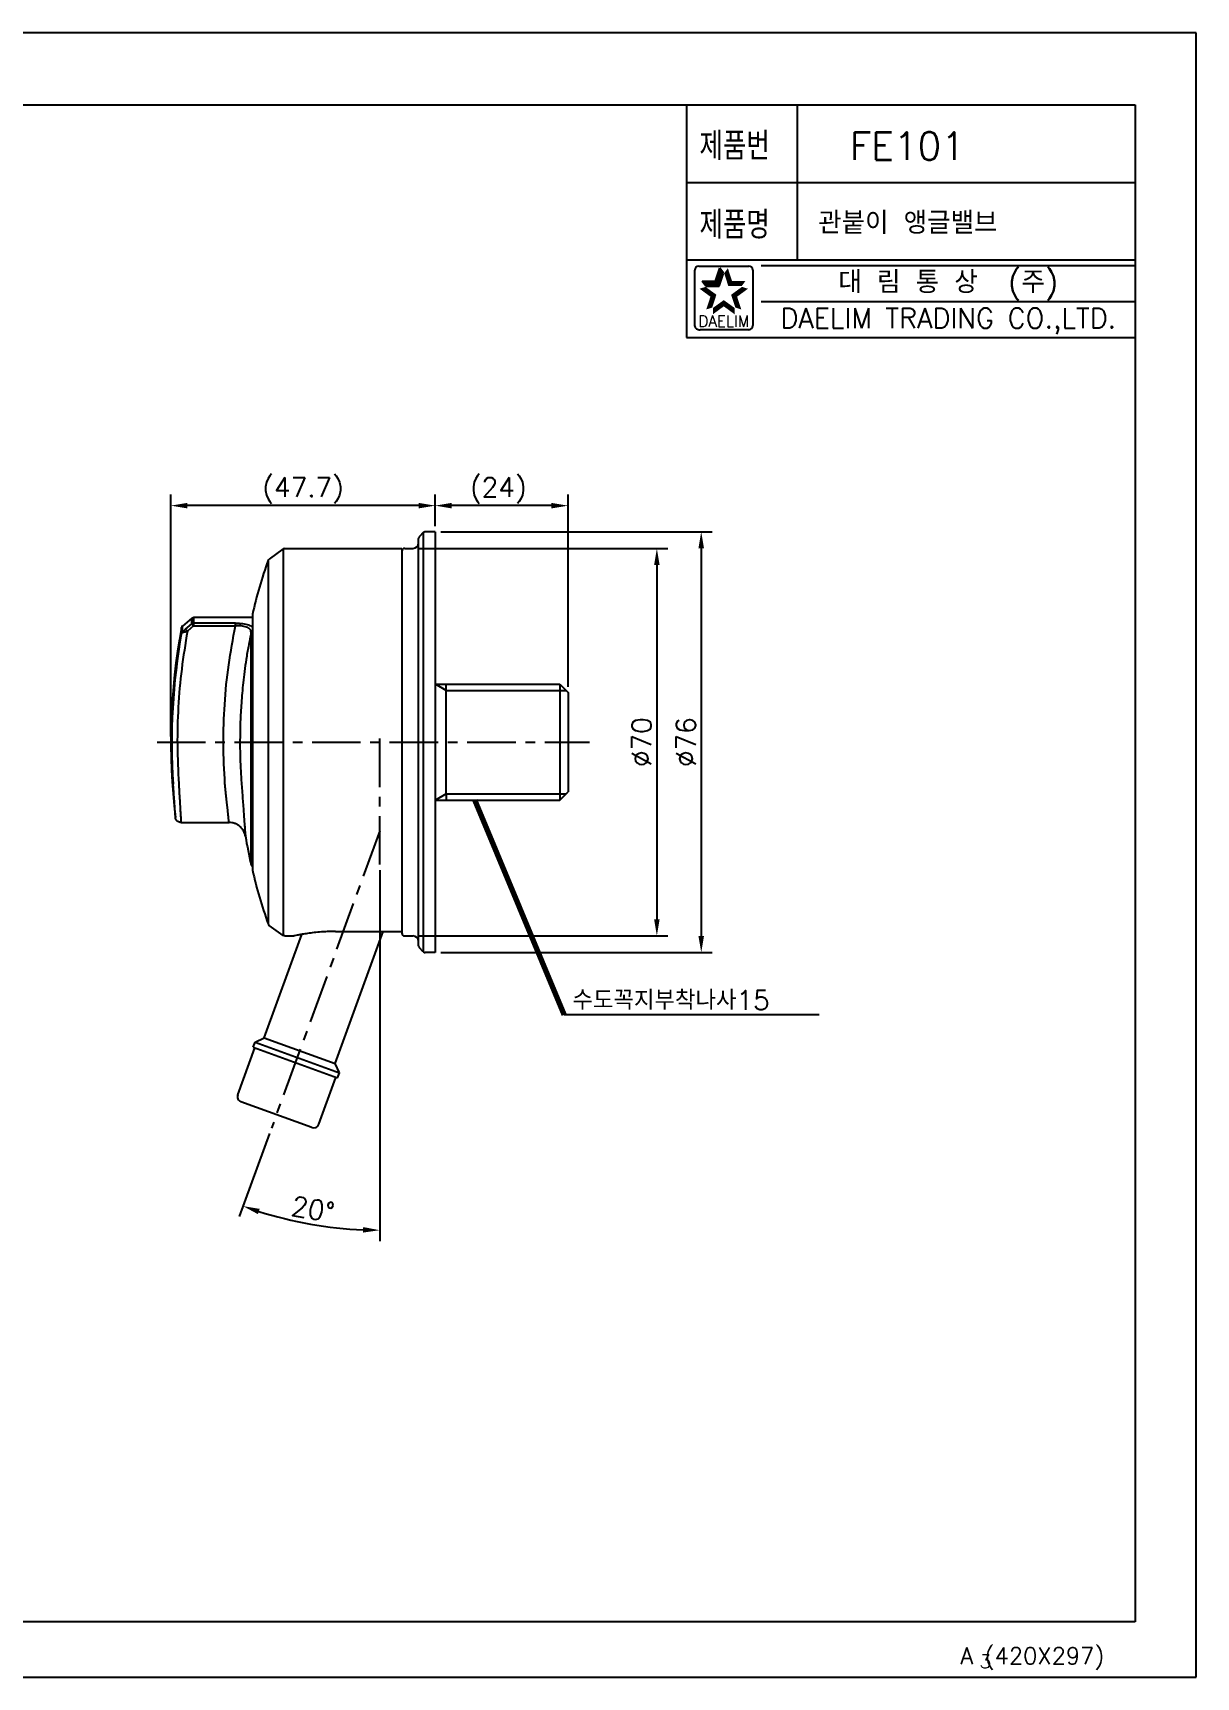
# Model space of a CAD drawing. Extents: x -10562 to -10142, y -17236 to -16939.
# Drawn here: x -10351.8 to -10141.8, y -17236.4 to -16939.4 of the extents above; entities that cross this region are included whole.
import ezdxf
from ezdxf.enums import TextEntityAlignment as Align

# ---------------------------------------------------------------- set-up
doc = ezdxf.new("R2010")
doc.units = 0
doc.header["$LTSCALE"] = 7
doc.header["$MEASUREMENT"] = 0
doc.linetypes.add('CENTER', pattern=[2, 1.25, -0.25, 0.25, -0.25])
doc.layers.get('0').update_dxf_attribs({"color": 2, "linetype": 'CONTINUOUS'})
for name, color, linetype in [('CL', 1, 'CENTER'), ('D', 2, 'CONTINUOUS'), ('DIM', 2, 'CONTINUOUS'), ('DWG', 7, 'CONTINUOUS')]:
    doc.layers.add(name, color=color, linetype=linetype)
doc.styles.add('GHS', font='ROMANS', dxfattribs={"bigfont": 'GHS'})
doc.styles.add('ROMANS', font='romans')
doc.dimstyles.new('STANDARD$7', dxfattribs={"dimtxt": 3.5, "dimasz": 3, "dimexe": 1, "dimexo": 0.0625, "dimgap": 1, "dimtad": 1, "dimdec": 4, "dimzin": 0, "dimdsep": 46, "dimtxsty": 'GHS', "dimcen": 1, "dimclrt": 2, "dimadec": 0, "dimazin": 0, "dimtfac": 1, "dimtdec": 4, "dimtofl": 0, "dimtmove": 0, "dimatfit": 3, "dimfxl": 0, "dimtolj": 1, "dimtzin": 0, "dimarcsym": 0})

# ---------------------------------------------------------------- blocks, each defined once
blk = doc.blocks.new('BORDER')
for p, q in [((1, 1), (0, 1)), ((1, 0), (1, 1)), ((0, 0), (1, 0))]:
    blk.add_line(p, q)

msp = doc.modelspace()

# ---------------------------------------------------------------- linework, layer by layer
at = {"color": 4}
for p, q in [((-10530.83, -16952.35), (-10152.83, -16952.35)), ((-10152.83, -16952.35), (-10152.83, -17226.35)), ((-10152.83, -17226.35), (-10530.83, -17226.35))]:
    msp.add_line(p, q, dxfattribs=at)
at = {"color": 7}
for p, q in [((-10233.83, -16952.35), (-10233.83, -16994.35)), ((-10213.83, -16952.35), (-10213.83, -16980.35)), ((-10233.83, -16966.35), (-10152.83, -16966.35)), ((-10233.83, -16980.35), (-10152.83, -16980.35)), ((-10233.83, -16994.35), (-10152.83, -16994.35))]:
    msp.add_line(p, q, dxfattribs=at)
at = {"color": 2, "linetype": 'Continuous'}
for p, q in [((-10232.35, -16992.22), (-10232.35, -16982.22)), ((-10231.6, -16981.47), (-10222.6, -16981.47)), ((-10221.85, -16982.22), (-10221.85, -16992.22)), ((-10220.33, -16981.35), (-10152.83, -16981.35)), ((-10220.33, -16987.85), (-10152.83, -16987.85)), ((-10222.6, -16992.97), (-10231.35, -16992.97))]:
    msp.add_line(p, q, dxfattribs=at)
at = {"color": 2}
for p, q in [((-10228.59, -16984.17), (-10227.84, -16981.86)), ((-10227.17, -16982.78), (-10227.84, -16981.86)), ((-10230.35, -16985.08), (-10231.01, -16984.17)), ((-10231.01, -16984.17), (-10228.59, -16984.17)), ((-10230.35, -16985.08), (-10227.92, -16985.08)), ((-10227.92, -16985.08), (-10227.17, -16982.78))]:
    msp.add_line(p, q, dxfattribs=at)
at = {"color": 7, "linetype": 'Continuous'}
for p, q in [((-10281.36, -17029.62), (-10282.06, -17030.33)), ((-10281.36, -17029.62), (-10281.36, -17105.33)), ((-10279.21, -17029.47), (-10281, -17029.47)), ((-10279.21, -17029.47), (-10279.21, -17105.47)), ((-10306.62, -17032.57), (-10309.19, -17034.39)), ((-10306.62, -17032.57), (-10306.62, -17067.47)), ((-10306.33, -17032.47), (-10285.21, -17032.47)), ((-10285.21, -17032.47), (-10285.21, -17101.97)), ((-10284.71, -17032.47), (-10283.21, -17032.47)), ((-10282.21, -17104.27), (-10282.21, -17030.68)), ((-10309.37, -17034.64), (-10309.37, -17100.31)), ((-10312.21, -17044.35), (-10312.21, -17090.59)), ((-10324.99, -17047.68), (-10324.99, -17046.78)), ((-10323.13, -17045.09), (-10324.82, -17046.49)), ((-10324.82, -17047.4), (-10324.82, -17046.49)), ((-10324.25, -17047.06), (-10323.13, -17046.09)), ((-10322.81, -17046.46), (-10323.93, -17047.43)), ((-10323.13, -17046.09), (-10323.13, -17045.09)), ((-10323.13, -17046.09), (-10322.81, -17046.46)), ((-10322.81, -17044.97), (-10322.81, -17046.46)), ((-10312.21, -17044.97), (-10322.81, -17044.97)), ((-10315.25, -17045.98), (-10322.81, -17045.98)), ((-10322.81, -17046.46), (-10315.25, -17046.46)), ((-10315.25, -17046.46), (-10315.25, -17045.98)), ((-10312.44, -17089.58), (-10312.44, -17047.61)), ((-10279.21, -17057), (-10256.71, -17057)), ((-10277.21, -17076.82), (-10277.21, -17058.12)), ((-10256.71, -17057), (-10256.71, -17077.95)), ((-10256.71, -17057), (-10255.21, -17058.5)), ((-10256.71, -17057), (-10255.21, -17058.5)), ((-10256.71, -17057), (-10255.21, -17058.5)), ((-10255.21, -17058.5), (-10255.21, -17076.45)), ((-10306.62, -17067.47), (-10306.62, -17069.97)), ((-10306.62, -17069.97), (-10306.62, -17102.38)), ((-10256.71, -17077.95), (-10255.21, -17076.45)), ((-10279.21, -17077.95), (-10256.71, -17077.95)), ((-10325.09, -17081.97), (-10316.42, -17081.97)), ((-10306.62, -17102.38), (-10309.19, -17100.56)), ((-10310.06, -17120.87), (-10303.26, -17102.19)), ((-10306.33, -17102.47), (-10304.71, -17102.47)), ((-10297.28, -17125.52), (-10288.59, -17101.66)), ((-10297.21, -17101.66), (-10285.21, -17101.66)), ((-10284.71, -17102.47), (-10283.21, -17102.47)), ((-10281.36, -17105.33), (-10282.06, -17104.62)), ((-10279.21, -17105.47), (-10281, -17105.47)), ((-10312.07, -17122.59), (-10311.72, -17121.65)), ((-10311.72, -17121.65), (-10310.06, -17120.87)), ((-10311.72, -17121.65), (-10296.5, -17127.19)), ((-10310.06, -17120.87), (-10297.28, -17125.52)), ((-10314.86, -17131.15), (-10311.78, -17122.69)), ((-10312.07, -17122.59), (-10296.84, -17128.13)), ((-10296.5, -17127.19), (-10297.28, -17125.52)), ((-10296.84, -17128.13), (-10296.5, -17127.19)), ((-10300.2, -17136.48), (-10297.12, -17128.02)), ((-10301.48, -17137.08), (-10314.26, -17132.43))]:
    msp.add_line(p, q, dxfattribs=at)
at = {"color": 2, "linetype": 'Continuous'}
for centre, radius, start, end in [((-10231.6, -16982.22), 0.75, 90, 180), ((-10222.6, -16982.22), 0.75, 0, 90), ((-10231.48, -16992.09), 0.884, 188.1301, 278.1301), ((-10222.6, -16992.22), 0.75, 270, 0)]:
    msp.add_arc(centre, radius, start, end, dxfattribs=at)
at = {"color": 7, "linetype": 'Continuous'}
for centre, radius, start, end in [((-10284.71, -17032.97), 0.5, 90.0001, 179.9937), ((-10283.21, -17031.47), 1, 270.0001, 0.0001), ((-10214.92, -17067.47), 100, 160.8291, 166.6326), ((-10214.92, -17067.47), 112, 169.3518, 186.9857), ((-10214.92, -17067.47), 111.83, 169.8077, 183.88), ((-10324.5, -17046.87), 0.5, 129.6291, 169.3467), ((-10214.92, -17067.47), 100, 189.7822, 192.774), ((-10214.92, -17067.47), 100, 193.3674, 199.1709), ((-10284.71, -17101.97), 0.5, 180.0042, 270), ((-10283.21, -17103.47), 1, 360, 90), ((-10313.92, -17131.49), 1, 160, 250), ((-10301.14, -17136.14), 1, 250, 340)]:
    msp.add_arc(centre, radius, start, end, dxfattribs=at)
for points in [[(-10281, -17029.47), (-10281.18, -17029.51), (-10281.35, -17029.62), (-10281.36, -17029.62)], [(-10306.33, -17032.47), (-10306.62, -17032.57)], [(-10282.06, -17030.33), (-10282.17, -17030.49), (-10282.21, -17030.68)], [(-10309.37, -17034.64), (-10309.19, -17034.39)], [(-10323.93, -17047.43), (-10324.97, -17054.26), (-10325.58, -17061.15), (-10325.75, -17068.06), (-10325.5, -17074.97)], [(-10324.82, -17047.4), (-10324.9, -17047.48), (-10324.96, -17047.58), (-10324.99, -17047.68)], [(-10323.93, -17047.43), (-10324.23, -17047.54), (-10324.49, -17047.62), (-10324.7, -17047.68), (-10324.85, -17047.71), (-10324.95, -17047.71), (-10324.99, -17047.68)], [(-10324.82, -17047.4), (-10324.8, -17047.43), (-10324.75, -17047.42), (-10324.68, -17047.39), (-10324.6, -17047.33), (-10324.49, -17047.26), (-10324.38, -17047.17), (-10324.25, -17047.06)], [(-10323.93, -17047.43), (-10324.04, -17047.3), (-10324.13, -17047.19), (-10324.2, -17047.11), (-10324.25, -17047.06)], [(-10323.13, -17045.09), (-10323.03, -17045.03), (-10322.92, -17044.99), (-10322.81, -17044.97)], [(-10322.81, -17045.98), (-10322.93, -17045.99), (-10323.03, -17046.03), (-10323.13, -17046.09)], [(-10317.16, -17074.97), (-10317.43, -17067.81), (-10317.2, -17060.65), (-10316.48, -17053.52), (-10315.25, -17046.46)], [(-10315.25, -17045.98), (-10314.6, -17046), (-10313.98, -17046.06), (-10313.41, -17046.15), (-10312.92, -17046.29), (-10312.51, -17046.47), (-10312.21, -17046.69)], [(-10312.44, -17047.61), (-10312.51, -17047.27), (-10312.71, -17046.99), (-10313.04, -17046.77), (-10313.48, -17046.62), (-10314, -17046.51), (-10314.6, -17046.46), (-10315.25, -17046.46)], [(-10312.44, -17047.61), (-10312.93, -17050.18), (-10313.32, -17052.54), (-10313.62, -17054.72), (-10313.86, -17056.73), (-10314.05, -17058.61), (-10314.19, -17060.4), (-10314.3, -17062.11), (-10314.38, -17063.77), (-10314.42, -17065.41), (-10314.44, -17067.04), (-10314.44, -17068.66), (-10314.41, -17070.25), (-10314.35, -17071.83), (-10314.27, -17073.32), (-10314.18, -17074.76)], [(-10312.21, -17047.32), (-10312.27, -17047.36), (-10312.38, -17047.48), (-10312.44, -17047.61)], [(-10326.09, -17081.1), (-10326.09, -17081.01), (-10326.11, -17080.74), (-10326.14, -17080.3), (-10326.18, -17079.7), (-10326.23, -17078.95), (-10326.29, -17078.09), (-10326.36, -17077.12), (-10326.43, -17076.1), (-10326.5, -17075.04)], [(-10325.5, -17074.97), (-10325.43, -17076.19), (-10325.36, -17077.37), (-10325.3, -17078.48), (-10325.24, -17079.48), (-10325.19, -17080.34), (-10325.15, -17081.04), (-10325.12, -17081.55), (-10325.1, -17081.87), (-10325.09, -17081.97)], [(-10316.42, -17081.97), (-10316.43, -17081.87), (-10316.46, -17081.55), (-10316.52, -17081.04), (-10316.59, -17080.34), (-10316.68, -17079.48), (-10316.79, -17078.48), (-10316.91, -17077.37), (-10317.03, -17076.19), (-10317.16, -17074.97)], [(-10314.18, -17074.76), (-10314.07, -17076.23), (-10313.96, -17077.69), (-10313.86, -17079.1), (-10313.76, -17080.41), (-10313.68, -17081.58), (-10313.6, -17082.59), (-10313.54, -17083.4), (-10313.5, -17083.99), (-10313.47, -17084.35), (-10313.46, -17084.46)], [(-10325.09, -17081.97), (-10325.37, -17081.93), (-10325.65, -17081.81), (-10325.87, -17081.61), (-10326.02, -17081.36), (-10326.09, -17081.1)], [(-10313.46, -17084.46), (-10313.62, -17083.89), (-10313.91, -17083.33), (-10314.31, -17082.85), (-10314.78, -17082.46), (-10315.3, -17082.19), (-10315.85, -17082.03), (-10316.42, -17081.97)], [(-10312.44, -17089.58), (-10312.41, -17089.69), (-10312.3, -17089.84), (-10312.21, -17089.9)], [(-10309.37, -17100.31), (-10309.19, -17100.56)], [(-10306.33, -17102.47), (-10306.62, -17102.38)], [(-10297.21, -17101.66), (-10298.68, -17101.69), (-10300.09, -17101.78), (-10301.38, -17101.91), (-10302.51, -17102.07), (-10303.44, -17102.22), (-10304.13, -17102.36), (-10304.57, -17102.44), (-10304.71, -17102.47)], [(-10282.21, -17104.27), (-10282.17, -17104.46), (-10282.06, -17104.62)], [(-10281.36, -17105.33), (-10281.35, -17105.33), (-10281.18, -17105.44), (-10281, -17105.47)]]:
    msp.add_spline(points, degree=3, dxfattribs=at)
at = {"color": 2}
for points in [[(-10228.59, -16984.17), (-10227.92, -16985.08), (-10227.84, -16981.86), (-10227.17, -16982.78)], [(-10226.36, -16981.86), (-10227.03, -16982.78), (-10225.61, -16984.17), (-10226.28, -16985.08)], [(-10229.51, -16987), (-10228.43, -16986.65), (-10231.47, -16985.57), (-10230.39, -16985.23)], [(-10231.01, -16984.17), (-10230.35, -16985.08), (-10228.59, -16984.17), (-10227.92, -16985.08)], [(-10225.61, -16984.17), (-10226.28, -16985.08), (-10223.19, -16984.17), (-10223.85, -16985.08)], [(-10222.73, -16985.57), (-10223.81, -16985.23), (-10224.69, -16987), (-10225.77, -16986.65)], [(-10230.26, -16989.31), (-10229.18, -16988.96), (-10229.51, -16987), (-10228.43, -16986.65)], [(-10227.1, -16988.75), (-10227.1, -16987.62), (-10229.06, -16990.18), (-10229.06, -16989.04)], [(-10225.14, -16990.18), (-10225.14, -16989.04), (-10227.1, -16988.75), (-10227.1, -16987.62)], [(-10224.69, -16987), (-10225.77, -16986.65), (-10223.94, -16989.31), (-10225.02, -16988.96)]]:
    msp.add_solid(points, dxfattribs=at)
at = {"layer": 'CL'}
for p, q in [((-10289.21, -17089.57), (-10289.21, -17065.58)), ((-10289.21, -17083.47), (-10308.76, -17137.2))]:
    msp.add_line(p, q, dxfattribs=at)
at = {"layer": 'CL', "color": 1}
msp.add_line((-10329.42, -17067.47), (-10251.37, -17067.47), dxfattribs=at)
at = {"layer": 'D'}
for p, q in [((-10326.92, -17066.47), (-10326.92, -17022.75)), ((-10279.21, -17028.47), (-10279.21, -17022.75)), ((-10279.21, -17028.47), (-10279.21, -17022.75)), ((-10255.21, -17057.5), (-10255.21, -17022.75)), ((-10282.21, -17024.75), (-10323.92, -17024.75)), ((-10258.21, -17024.75), (-10276.21, -17024.75)), ((-10278.21, -17029.47), (-10229.17, -17029.47)), ((-10282.21, -17032.47), (-10237.18, -17032.47)), ((-10231.17, -17032.47), (-10231.17, -17102.47)), ((-10239.18, -17035.47), (-10239.18, -17099.47)), ((-10277.21, -17058.12), (-10279.16, -17057)), ((-10277.21, -17058.12), (-10255.58, -17058.12)), ((-10277.21, -17076.82), (-10279.16, -17077.95)), ((-10277.21, -17076.82), (-10255.58, -17076.82)), ((-10289.21, -17090.57), (-10289.21, -17157.63)), ((-10282.21, -17102.47), (-10237.18, -17102.47)), ((-10278.21, -17105.47), (-10229.17, -17105.47)), ((-10309.11, -17138.14), (-10314.57, -17153.15))]:
    msp.add_line(p, q, dxfattribs=at)
msp.add_arc((-10289.21, -17083.47), 72.15, 252.3825, 267.6175, dxfattribs=at)
for points in [[(-10323.92, -17024.25), (-10323.92, -17025.25), (-10326.92, -17024.75)], [(-10282.21, -17024.25), (-10282.21, -17025.25), (-10279.21, -17024.75)], [(-10276.21, -17024.25), (-10276.21, -17025.25), (-10279.21, -17024.75)], [(-10258.21, -17024.25), (-10258.21, -17025.25), (-10255.21, -17024.75)], [(-10231.67, -17032.47), (-10230.67, -17032.47), (-10231.17, -17029.47)], [(-10239.68, -17035.47), (-10238.68, -17035.47), (-10239.18, -17032.47)], [(-10239.68, -17099.47), (-10238.68, -17099.47), (-10239.18, -17102.47)], [(-10231.67, -17102.47), (-10230.67, -17102.47), (-10231.17, -17105.47)], [(-10311.21, -17152.72), (-10310.89, -17151.77), (-10313.89, -17151.28)], [(-10292.2, -17155.06), (-10292.22, -17156.06), (-10289.21, -17155.63)]]:
    msp.add_solid(points, dxfattribs=at)
at = {"layer": 'DIM', "ltscale": 0.5}
msp.add_line((-10209.86, -17116.75), (-10255.91, -17116.75), dxfattribs=at)
at = {"layer": 'DWG'}
for p, q in [((-10277.21, -17058.12), (-10277.21, -17057)), ((-10277.21, -17076.82), (-10277.21, -17077.95))]:
    msp.add_line(p, q, dxfattribs=at)

# ---------------------------------------------------------------- block references
at = {"xscale": 420, "yscale": 297, "zscale": 420}
msp.add_blockref('BORDER', (-10561.83, -17236.35), dxfattribs=at)

# ---------------------------------------------------------------- texts
at = {"color": 7, "style": 'GHS'}
msp.add_text('FE101', height=5, dxfattribs=at).set_placement((-10193.94, -16959.77), align=Align.MIDDLE)
at = {"style": 'GHS'}
msp.add_text('관붙이 앵글밸브', height=4, dxfattribs=at).set_placement((-10210.06, -16975.66))
at = {"color": 7, "linetype": 'Continuous'}
for s, height, style, p in [('대 림 통 상  (주)', 4, 'GHS', (-10186.57, -16984.66)), ('DAELIM TRADING CO.,LTD.', 3.6, 'ROMANS', (-10186.57, -16991.42))]:
    msp.add_text(s, height=height, dxfattribs=dict(at, style=style)).set_placement(p, align=Align.MIDDLE)
at = {"color": 2, "linetype": 'Continuous', "style": 'ROMANS'}
msp.add_text('DAELIM', height=2, dxfattribs=at).set_placement((-10227.1, -16992.42), align=Align.CENTER)
at = {"layer": 'D', "color": 7, "style": 'GHS'}
for s, height, p in [('A (420X297)', 3, (-10184.36, -17234.01)), ('3', 2.5, (-10180.94, -17234.76))]:
    msp.add_text(s, height=height, dxfattribs=at).set_placement(p)
at = {"layer": 'D', "char_height": 3.5, "attachment_point": 5, "style": 'GHS'}
for s, insert in [('(47.7)', (-10303.06, -17022)), ('(24)', (-10267.81, -17022))]:
    msp.add_mtext(s, dxfattribs=dict(at, insert=insert))
for s, insert, rotation in [('\\A1;%%c70', (-10241.93, -17067.47), 90), ('\\A1;%%c76', (-10233.92, -17067.47), 90), ('\\A1;20°', (-10301.26, -17151.82), 350)]:
    msp.add_mtext(s, dxfattribs=dict(at, insert=insert, rotation=rotation))
at = {"layer": 'DIM', "style": 'GHS', "width": 0.8}
for s, p in [('제품번', (-10231.49, -16962.3)), ('제품명', (-10231.49, -16976.54))]:
    msp.add_text(s, height=5, dxfattribs=at).set_placement(p)
at = {"layer": 'DIM', "ltscale": 0.5, "style": 'GHS'}
msp.add_text('수도꼭지부착나사15', height=3.5, dxfattribs=at).set_placement((-10254.43, -17115.82))

# ---------------------------------------------------------------- leaders
at = {"layer": 'DIM'}
msp.add_leader([(-10272.05, -17077.96), (-10255.91, -17116.75)], dimstyle='STANDARD$7', override={"dimexe": 2, "dimexo": 1, "dimtad": 0, "dimcen": 0, "dimclrd": 256, "dimclre": 256, "dimclrt": 256, "dimadec": 4, "dimtfac": 0.5, "dimtix": 1, "dimtofl": 1, "dimtmove": 2, "dimlwd": 65535, "dimlwe": 65535}, dxfattribs=at)

doc.saveas('drawing.dxf')
